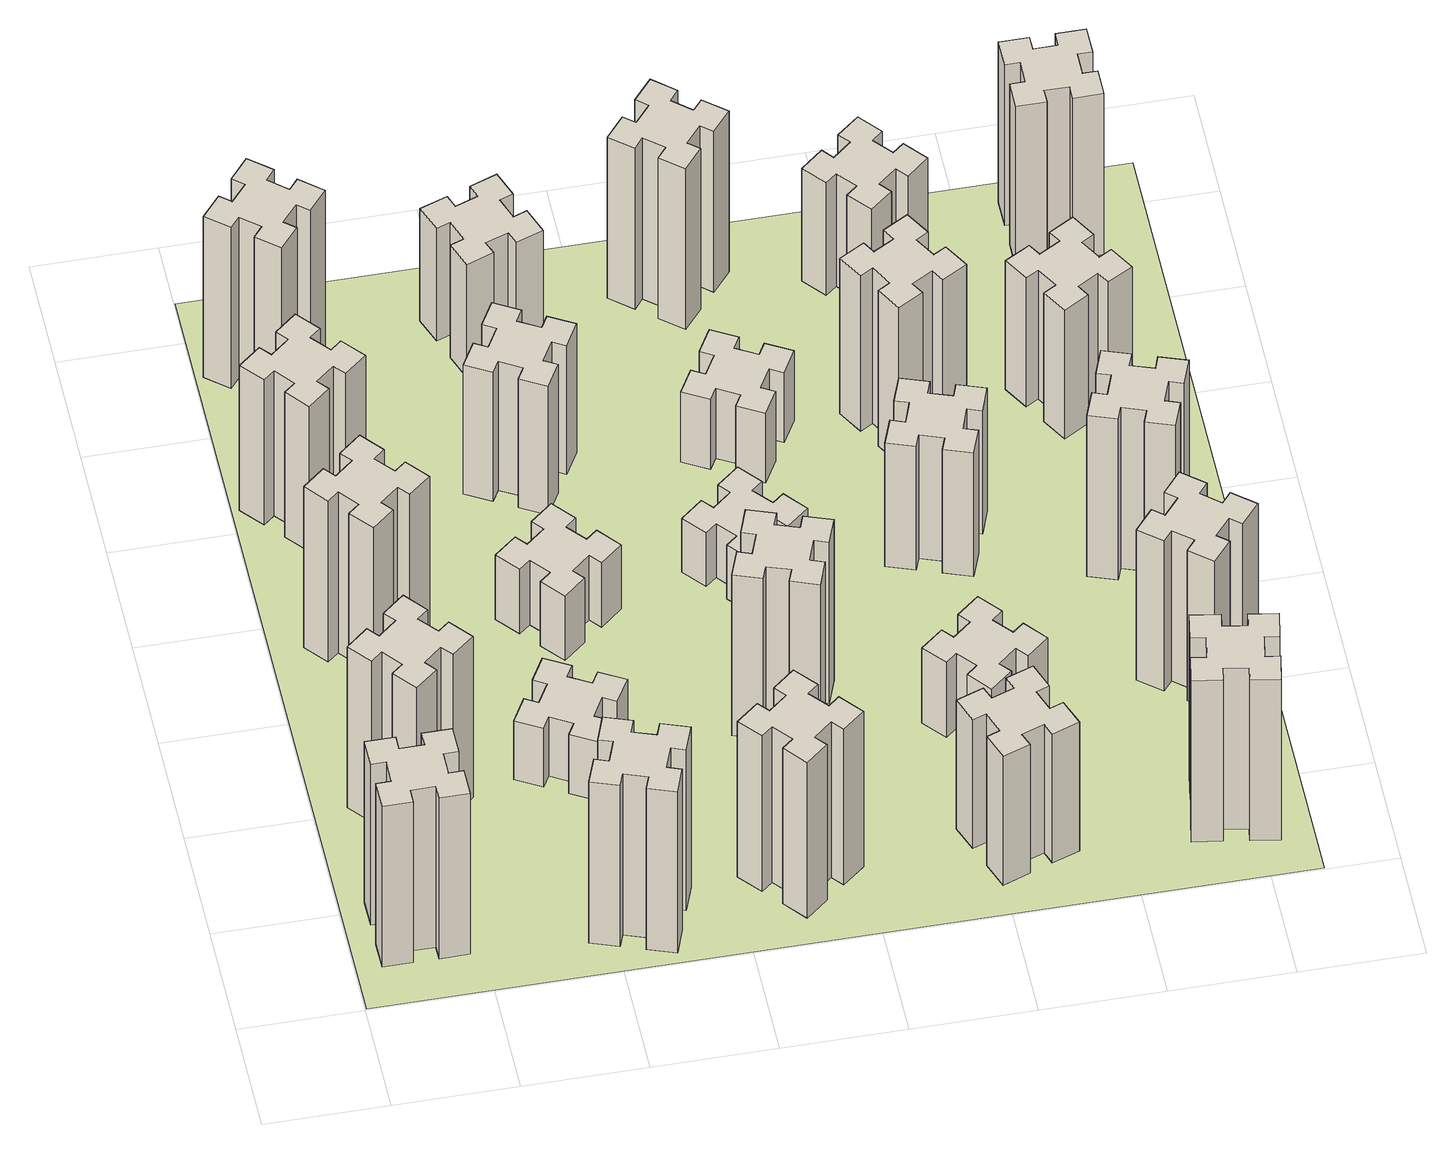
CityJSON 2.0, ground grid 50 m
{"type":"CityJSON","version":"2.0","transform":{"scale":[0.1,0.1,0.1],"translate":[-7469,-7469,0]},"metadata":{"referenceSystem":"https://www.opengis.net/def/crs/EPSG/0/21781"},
"CityObjects":{
"building1":{"type":"Building","attributes":{"class":"1000","function":"1000","usage":"1000","yearOfConstruction":2016,"roofType":"1000","measuredHeight":90,"storeysAboveGround":30,"storeysBelowGround":0},"geometry":[{"type":"Solid","lod":"1","boundaries":[[[[0,1,2,3,4,5,6,7,8,9,10,11,12,13,14,15,16,17,18,19]],[[17,16,20,21]],[[16,15,22,20]],[[15,14,23,22]],[[14,13,24,23]],[[13,12,25,24]],[[12,11,26,25]],[[11,10,27,26]],[[10,9,28,27]],[[9,8,29,28]],[[8,7,30,29]],[[7,6,31,30]],[[6,5,32,31]],[[5,4,33,32]],[[4,3,34,33]],[[3,2,35,34]],[[2,1,36,35]],[[1,0,37,36]],[[0,19,38,37]],[[19,18,39,38]],[[18,17,21,39]],[[24,25,26,27,28,29,30,31,32,33,34,35,36,37,38,39,21,20,22,23]]]]}]},
"building2":{"type":"Building","attributes":{"class":"1000","function":"1000","usage":"1000","yearOfConstruction":2016,"roofType":"1000","measuredHeight":90,"storeysAboveGround":30,"storeysBelowGround":0},"geometry":[{"type":"Solid","lod":"1","boundaries":[[[[40,41,42,43,44,45,46,47,48,49,50,51,52,53,54,55,56,57,58,59]],[[57,56,60,61]],[[56,55,62,60]],[[55,54,63,62]],[[54,53,64,63]],[[53,52,65,64]],[[52,51,66,65]],[[51,50,67,66]],[[50,49,68,67]],[[49,48,69,68]],[[48,47,70,69]],[[47,46,71,70]],[[46,45,72,71]],[[45,44,73,72]],[[44,43,74,73]],[[43,42,75,74]],[[42,41,76,75]],[[41,40,77,76]],[[40,59,78,77]],[[59,58,79,78]],[[58,57,61,79]],[[64,65,66,67,68,69,70,71,72,73,74,75,76,77,78,79,61,60,62,63]]]]}]},
"building3":{"type":"Building","attributes":{"class":"1000","function":"1000","usage":"1000","yearOfConstruction":2016,"roofType":"1000","measuredHeight":90,"storeysAboveGround":30,"storeysBelowGround":0},"geometry":[{"type":"Solid","lod":"1","boundaries":[[[[80,81,82,83,84,85,86,87,88,89,90,91,92,93,94,95,96,97,98,99]],[[97,96,100,101]],[[96,95,102,100]],[[95,94,103,102]],[[94,93,104,103]],[[93,92,105,104]],[[92,91,106,105]],[[91,90,107,106]],[[90,89,108,107]],[[89,88,109,108]],[[88,87,110,109]],[[87,86,111,110]],[[86,85,112,111]],[[85,84,113,112]],[[84,83,114,113]],[[83,82,115,114]],[[82,81,116,115]],[[81,80,117,116]],[[80,99,118,117]],[[99,98,119,118]],[[98,97,101,119]],[[104,105,106,107,108,109,110,111,112,113,114,115,116,117,118,119,101,100,102,103]]]]}]},
"building4":{"type":"Building","attributes":{"class":"1000","function":"1000","usage":"1000","yearOfConstruction":2016,"roofType":"1000","measuredHeight":81,"storeysAboveGround":30,"storeysBelowGround":0},"geometry":[{"type":"Solid","lod":"1","boundaries":[[[[120,121,122,123,124,125,126,127,128,129,130,131,132,133,134,135,136,137,138,139]],[[137,136,140,141]],[[136,135,142,140]],[[135,134,143,142]],[[134,133,144,143]],[[133,132,145,144]],[[132,131,146,145]],[[131,130,147,146]],[[130,129,148,147]],[[129,128,149,148]],[[128,127,150,149]],[[127,126,151,150]],[[126,125,152,151]],[[125,124,153,152]],[[124,123,154,153]],[[123,122,155,154]],[[122,121,156,155]],[[121,120,157,156]],[[120,139,158,157]],[[139,138,159,158]],[[138,137,141,159]],[[144,145,146,147,148,149,150,151,152,153,154,155,156,157,158,159,141,140,142,143]]]]}]},
"building5":{"type":"Building","attributes":{"class":"1000","function":"1000","usage":"1000","yearOfConstruction":2016,"roofType":"1000","measuredHeight":90,"storeysAboveGround":30,"storeysBelowGround":0},"geometry":[{"type":"Solid","lod":"1","boundaries":[[[[160,161,162,163,164,165,166,167,168,169,170,171,172,173,174,175,176,177,178,179]],[[177,176,180,181]],[[176,175,182,180]],[[175,174,183,182]],[[174,173,184,183]],[[173,172,185,184]],[[172,171,186,185]],[[171,170,187,186]],[[170,169,188,187]],[[169,168,189,188]],[[168,167,190,189]],[[167,166,191,190]],[[166,165,192,191]],[[165,164,193,192]],[[164,163,194,193]],[[163,162,195,194]],[[162,161,196,195]],[[161,160,197,196]],[[160,179,198,197]],[[179,178,199,198]],[[178,177,181,199]],[[184,185,186,187,188,189,190,191,192,193,194,195,196,197,198,199,181,180,182,183]]]]}]},
"building6":{"type":"Building","attributes":{"class":"1000","function":"1000","usage":"1000","yearOfConstruction":2016,"roofType":"1000","measuredHeight":90,"storeysAboveGround":30,"storeysBelowGround":0},"geometry":[{"type":"Solid","lod":"1","boundaries":[[[[200,201,202,203,204,205,206,207,208,209,210,211,212,213,214,215,216,217,218,219]],[[217,216,220,221]],[[216,215,222,220]],[[215,214,223,222]],[[214,213,224,223]],[[213,212,225,224]],[[212,211,226,225]],[[211,210,227,226]],[[210,209,228,227]],[[209,208,229,228]],[[208,207,230,229]],[[207,206,231,230]],[[206,205,232,231]],[[205,204,233,232]],[[204,203,234,233]],[[203,202,235,234]],[[202,201,236,235]],[[201,200,237,236]],[[200,219,238,237]],[[219,218,239,238]],[[218,217,221,239]],[[224,225,226,227,228,229,230,231,232,233,234,235,236,237,238,239,221,220,222,223]]]]}]},
"building7":{"type":"Building","attributes":{"class":"1000","function":"1000","usage":"1000","yearOfConstruction":2016,"roofType":"1000","measuredHeight":33,"storeysAboveGround":30,"storeysBelowGround":0},"geometry":[{"type":"Solid","lod":"1","boundaries":[[[[240,241,242,243,244,245,246,247,248,249,250,251,252,253,254,255,256,257,258,259]],[[257,256,260,261]],[[256,255,262,260]],[[255,254,263,262]],[[254,253,264,263]],[[253,252,265,264]],[[252,251,266,265]],[[251,250,267,266]],[[250,249,268,267]],[[249,248,269,268]],[[248,247,270,269]],[[247,246,271,270]],[[246,245,272,271]],[[245,244,273,272]],[[244,243,274,273]],[[243,242,275,274]],[[242,241,276,275]],[[241,240,277,276]],[[240,259,278,277]],[[259,258,279,278]],[[258,257,261,279]],[[264,265,266,267,268,269,270,271,272,273,274,275,276,277,278,279,261,260,262,263]]]]}]},
"building8":{"type":"Building","attributes":{"class":"1000","function":"1000","usage":"1000","yearOfConstruction":2016,"roofType":"1000","measuredHeight":36,"storeysAboveGround":30,"storeysBelowGround":0},"geometry":[{"type":"Solid","lod":"1","boundaries":[[[[280,281,282,283,284,285,286,287,288,289,290,291,292,293,294,295,296,297,298,299]],[[297,296,300,301]],[[296,295,302,300]],[[295,294,303,302]],[[294,293,304,303]],[[293,292,305,304]],[[292,291,306,305]],[[291,290,307,306]],[[290,289,308,307]],[[289,288,309,308]],[[288,287,310,309]],[[287,286,311,310]],[[286,285,312,311]],[[285,284,313,312]],[[284,283,314,313]],[[283,282,315,314]],[[282,281,316,315]],[[281,280,317,316]],[[280,299,318,317]],[[299,298,319,318]],[[298,297,301,319]],[[304,305,306,307,308,309,310,311,312,313,314,315,316,317,318,319,301,300,302,303]]]]}]},
"building9":{"type":"Building","attributes":{"class":"1000","function":"1000","usage":"1000","yearOfConstruction":2016,"roofType":"1000","measuredHeight":87,"storeysAboveGround":30,"storeysBelowGround":0},"geometry":[{"type":"Solid","lod":"1","boundaries":[[[[320,321,322,323,324,325,326,327,328,329,330,331,332,333,334,335,336,337,338,339]],[[337,336,340,341]],[[336,335,342,340]],[[335,334,343,342]],[[334,333,344,343]],[[333,332,345,344]],[[332,331,346,345]],[[331,330,347,346]],[[330,329,348,347]],[[329,328,349,348]],[[328,327,350,349]],[[327,326,351,350]],[[326,325,352,351]],[[325,324,353,352]],[[324,323,354,353]],[[323,322,355,354]],[[322,321,356,355]],[[321,320,357,356]],[[320,339,358,357]],[[339,338,359,358]],[[338,337,341,359]],[[344,345,346,347,348,349,350,351,352,353,354,355,356,357,358,359,341,340,342,343]]]]}]},
"building10":{"type":"Building","attributes":{"class":"1000","function":"1000","usage":"1000","yearOfConstruction":2016,"roofType":"1000","measuredHeight":72,"storeysAboveGround":30,"storeysBelowGround":0},"geometry":[{"type":"Solid","lod":"1","boundaries":[[[[360,361,362,363,364,365,366,367,368,369,370,371,372,373,374,375,376,377,378,379]],[[377,376,380,381]],[[376,375,382,380]],[[375,374,383,382]],[[374,373,384,383]],[[373,372,385,384]],[[372,371,386,385]],[[371,370,387,386]],[[370,369,388,387]],[[369,368,389,388]],[[368,367,390,389]],[[367,366,391,390]],[[366,365,392,391]],[[365,364,393,392]],[[364,363,394,393]],[[363,362,395,394]],[[362,361,396,395]],[[361,360,397,396]],[[360,379,398,397]],[[379,378,399,398]],[[378,377,381,399]],[[384,385,386,387,388,389,390,391,392,393,394,395,396,397,398,399,381,380,382,383]]]]}]},
"building11":{"type":"Building","attributes":{"class":"1000","function":"1000","usage":"1000","yearOfConstruction":2016,"roofType":"1000","measuredHeight":63,"storeysAboveGround":30,"storeysBelowGround":0},"geometry":[{"type":"Solid","lod":"1","boundaries":[[[[400,401,402,403,404,405,406,407,408,409,410,411,412,413,414,415,416,417,418,419]],[[417,416,420,421]],[[416,415,422,420]],[[415,414,423,422]],[[414,413,424,423]],[[413,412,425,424]],[[412,411,426,425]],[[411,410,427,426]],[[410,409,428,427]],[[409,408,429,428]],[[408,407,430,429]],[[407,406,431,430]],[[406,405,432,431]],[[405,404,433,432]],[[404,403,434,433]],[[403,402,435,434]],[[402,401,436,435]],[[401,400,437,436]],[[400,419,438,437]],[[419,418,439,438]],[[418,417,421,439]],[[424,425,426,427,428,429,430,431,432,433,434,435,436,437,438,439,421,420,422,423]]]]}]},
"building12":{"type":"Building","attributes":{"class":"1000","function":"1000","usage":"1000","yearOfConstruction":2016,"roofType":"1000","measuredHeight":90,"storeysAboveGround":30,"storeysBelowGround":0},"geometry":[{"type":"Solid","lod":"1","boundaries":[[[[440,441,442,443,444,445,446,447,448,449,450,451,452,453,454,455,456,457,458,459]],[[457,456,460,461]],[[456,455,462,460]],[[455,454,463,462]],[[454,453,464,463]],[[453,452,465,464]],[[452,451,466,465]],[[451,450,467,466]],[[450,449,468,467]],[[449,448,469,468]],[[448,447,470,469]],[[447,446,471,470]],[[446,445,472,471]],[[445,444,473,472]],[[444,443,474,473]],[[443,442,475,474]],[[442,441,476,475]],[[441,440,477,476]],[[440,459,478,477]],[[459,458,479,478]],[[458,457,461,479]],[[464,465,466,467,468,469,470,471,472,473,474,475,476,477,478,479,461,460,462,463]]]]}]},
"building13":{"type":"Building","attributes":{"class":"1000","function":"1000","usage":"1000","yearOfConstruction":2016,"roofType":"1000","measuredHeight":30,"storeysAboveGround":30,"storeysBelowGround":0},"geometry":[{"type":"Solid","lod":"1","boundaries":[[[[480,481,482,483,484,485,486,487,488,489,490,491,492,493,494,495,496,497,498,499]],[[497,496,500,501]],[[496,495,502,500]],[[495,494,503,502]],[[494,493,504,503]],[[493,492,505,504]],[[492,491,506,505]],[[491,490,507,506]],[[490,489,508,507]],[[489,488,509,508]],[[488,487,510,509]],[[487,486,511,510]],[[486,485,512,511]],[[485,484,513,512]],[[484,483,514,513]],[[483,482,515,514]],[[482,481,516,515]],[[481,480,517,516]],[[480,499,518,517]],[[499,498,519,518]],[[498,497,501,519]],[[504,505,506,507,508,509,510,511,512,513,514,515,516,517,518,519,501,500,502,503]]]]}]},
"building14":{"type":"Building","attributes":{"class":"1000","function":"1000","usage":"1000","yearOfConstruction":2016,"roofType":"1000","measuredHeight":72,"storeysAboveGround":30,"storeysBelowGround":0},"geometry":[{"type":"Solid","lod":"1","boundaries":[[[[520,521,522,523,524,525,526,527,528,529,530,531,532,533,534,535,536,537,538,539]],[[537,536,540,541]],[[536,535,542,540]],[[535,534,543,542]],[[534,533,544,543]],[[533,532,545,544]],[[532,531,546,545]],[[531,530,547,546]],[[530,529,548,547]],[[529,528,549,548]],[[528,527,550,549]],[[527,526,551,550]],[[526,525,552,551]],[[525,524,553,552]],[[524,523,554,553]],[[523,522,555,554]],[[522,521,556,555]],[[521,520,557,556]],[[520,539,558,557]],[[539,538,559,558]],[[538,537,541,559]],[[544,545,546,547,548,549,550,551,552,553,554,555,556,557,558,559,541,540,542,543]]]]}]},
"building15":{"type":"Building","attributes":{"class":"1000","function":"1000","usage":"1000","yearOfConstruction":2016,"roofType":"1000","measuredHeight":39,"storeysAboveGround":30,"storeysBelowGround":0},"geometry":[{"type":"Solid","lod":"1","boundaries":[[[[560,561,562,563,564,565,566,567,568,569,570,571,572,573,574,575,576,577,578,579]],[[577,576,580,581]],[[576,575,582,580]],[[575,574,583,582]],[[574,573,584,583]],[[573,572,585,584]],[[572,571,586,585]],[[571,570,587,586]],[[570,569,588,587]],[[569,568,589,588]],[[568,567,590,589]],[[567,566,591,590]],[[566,565,592,591]],[[565,564,593,592]],[[564,563,594,593]],[[563,562,595,594]],[[562,561,596,595]],[[561,560,597,596]],[[560,579,598,597]],[[579,578,599,598]],[[578,577,581,599]],[[584,585,586,587,588,589,590,591,592,593,594,595,596,597,598,599,581,580,582,583]]]]}]},
"building16":{"type":"Building","attributes":{"class":"1000","function":"1000","usage":"1000","yearOfConstruction":2016,"roofType":"1000","measuredHeight":90,"storeysAboveGround":30,"storeysBelowGround":0},"geometry":[{"type":"Solid","lod":"1","boundaries":[[[[600,601,602,603,604,605,606,607,608,609,610,611,612,613,614,615,616,617,618,619]],[[617,616,620,621]],[[616,615,622,620]],[[615,614,623,622]],[[614,613,624,623]],[[613,612,625,624]],[[612,611,626,625]],[[611,610,627,626]],[[610,609,628,627]],[[609,608,629,628]],[[608,607,630,629]],[[607,606,631,630]],[[606,605,632,631]],[[605,604,633,632]],[[604,603,634,633]],[[603,602,635,634]],[[602,601,636,635]],[[601,600,637,636]],[[600,619,638,637]],[[619,618,639,638]],[[618,617,621,639]],[[624,625,626,627,628,629,630,631,632,633,634,635,636,637,638,639,621,620,622,623]]]]}]},
"building17":{"type":"Building","attributes":{"class":"1000","function":"1000","usage":"1000","yearOfConstruction":2016,"roofType":"1000","measuredHeight":42,"storeysAboveGround":30,"storeysBelowGround":0},"geometry":[{"type":"Solid","lod":"1","boundaries":[[[[640,641,642,643,644,645,646,647,648,649,650,651,652,653,654,655,656,657,658,659]],[[657,656,660,661]],[[656,655,662,660]],[[655,654,663,662]],[[654,653,664,663]],[[653,652,665,664]],[[652,651,666,665]],[[651,650,667,666]],[[650,649,668,667]],[[649,648,669,668]],[[648,647,670,669]],[[647,646,671,670]],[[646,645,672,671]],[[645,644,673,672]],[[644,643,674,673]],[[643,642,675,674]],[[642,641,676,675]],[[641,640,677,676]],[[640,659,678,677]],[[659,658,679,678]],[[658,657,661,679]],[[664,665,666,667,668,669,670,671,672,673,674,675,676,677,678,679,661,660,662,663]]]]}]},
"building18":{"type":"Building","attributes":{"class":"1000","function":"1000","usage":"1000","yearOfConstruction":2016,"roofType":"1000","measuredHeight":69,"storeysAboveGround":30,"storeysBelowGround":0},"geometry":[{"type":"Solid","lod":"1","boundaries":[[[[680,681,682,683,684,685,686,687,688,689,690,691,692,693,694,695,696,697,698,699]],[[697,696,700,701]],[[696,695,702,700]],[[695,694,703,702]],[[694,693,704,703]],[[693,692,705,704]],[[692,691,706,705]],[[691,690,707,706]],[[690,689,708,707]],[[689,688,709,708]],[[688,687,710,709]],[[687,686,711,710]],[[686,685,712,711]],[[685,684,713,712]],[[684,683,714,713]],[[683,682,715,714]],[[682,681,716,715]],[[681,680,717,716]],[[680,699,718,717]],[[699,698,719,718]],[[698,697,701,719]],[[704,705,706,707,708,709,710,711,712,713,714,715,716,717,718,719,701,700,702,703]]]]}]},
"building19":{"type":"Building","attributes":{"class":"1000","function":"1000","usage":"1000","yearOfConstruction":2016,"roofType":"1000","measuredHeight":87,"storeysAboveGround":30,"storeysBelowGround":0},"geometry":[{"type":"Solid","lod":"1","boundaries":[[[[720,721,722,723,724,725,726,727,728,729,730,731,732,733,734,735,736,737,738,739]],[[737,736,740,741]],[[736,735,742,740]],[[735,734,743,742]],[[734,733,744,743]],[[733,732,745,744]],[[732,731,746,745]],[[731,730,747,746]],[[730,729,748,747]],[[729,728,749,748]],[[728,727,750,749]],[[727,726,751,750]],[[726,725,752,751]],[[725,724,753,752]],[[724,723,754,753]],[[723,722,755,754]],[[722,721,756,755]],[[721,720,757,756]],[[720,739,758,757]],[[739,738,759,758]],[[738,737,741,759]],[[744,745,746,747,748,749,750,751,752,753,754,755,756,757,758,759,741,740,742,743]]]]}]},
"building20":{"type":"Building","attributes":{"class":"1000","function":"1000","usage":"1000","yearOfConstruction":2016,"roofType":"1000","measuredHeight":90,"storeysAboveGround":30,"storeysBelowGround":0},"geometry":[{"type":"Solid","lod":"1","boundaries":[[[[760,761,762,763,764,765,766,767,768,769,770,771,772,773,774,775,776,777,778,779]],[[777,776,780,781]],[[776,775,782,780]],[[775,774,783,782]],[[774,773,784,783]],[[773,772,785,784]],[[772,771,786,785]],[[771,770,787,786]],[[770,769,788,787]],[[769,768,789,788]],[[768,767,790,789]],[[767,766,791,790]],[[766,765,792,791]],[[765,764,793,792]],[[764,763,794,793]],[[763,762,795,794]],[[762,761,796,795]],[[761,760,797,796]],[[760,779,798,797]],[[779,778,799,798]],[[778,777,781,799]],[[784,785,786,787,788,789,790,791,792,793,794,795,796,797,798,799,781,780,782,783]]]]}]},
"building21":{"type":"Building","attributes":{"class":"1000","function":"1000","usage":"1000","yearOfConstruction":2016,"roofType":"1000","measuredHeight":63,"storeysAboveGround":30,"storeysBelowGround":0},"geometry":[{"type":"Solid","lod":"1","boundaries":[[[[800,801,802,803,804,805,806,807,808,809,810,811,812,813,814,815,816,817,818,819]],[[817,816,820,821]],[[816,815,822,820]],[[815,814,823,822]],[[814,813,824,823]],[[813,812,825,824]],[[812,811,826,825]],[[811,810,827,826]],[[810,809,828,827]],[[809,808,829,828]],[[808,807,830,829]],[[807,806,831,830]],[[806,805,832,831]],[[805,804,833,832]],[[804,803,834,833]],[[803,802,835,834]],[[802,801,836,835]],[[801,800,837,836]],[[800,819,838,837]],[[819,818,839,838]],[[818,817,821,839]],[[824,825,826,827,828,829,830,831,832,833,834,835,836,837,838,839,821,820,822,823]]]]}]},
"building22":{"type":"Building","attributes":{"class":"1000","function":"1000","usage":"1000","yearOfConstruction":2016,"roofType":"1000","measuredHeight":84,"storeysAboveGround":30,"storeysBelowGround":0},"geometry":[{"type":"Solid","lod":"1","boundaries":[[[[840,841,842,843,844,845,846,847,848,849,850,851,852,853,854,855,856,857,858,859]],[[857,856,860,861]],[[856,855,862,860]],[[855,854,863,862]],[[854,853,864,863]],[[853,852,865,864]],[[852,851,866,865]],[[851,850,867,866]],[[850,849,868,867]],[[849,848,869,868]],[[848,847,870,869]],[[847,846,871,870]],[[846,845,872,871]],[[845,844,873,872]],[[844,843,874,873]],[[843,842,875,874]],[[842,841,876,875]],[[841,840,877,876]],[[840,859,878,877]],[[859,858,879,878]],[[858,857,861,879]],[[864,865,866,867,868,869,870,871,872,873,874,875,876,877,878,879,861,860,862,863]]]]}]},
"building23":{"type":"Building","attributes":{"class":"1000","function":"1000","usage":"1000","yearOfConstruction":2016,"roofType":"1000","measuredHeight":90,"storeysAboveGround":30,"storeysBelowGround":0},"geometry":[{"type":"Solid","lod":"1","boundaries":[[[[880,881,882,883,884,885,886,887,888,889,890,891,892,893,894,895,896,897,898,899]],[[897,896,900,901]],[[896,895,902,900]],[[895,894,903,902]],[[894,893,904,903]],[[893,892,905,904]],[[892,891,906,905]],[[891,890,907,906]],[[890,889,908,907]],[[889,888,909,908]],[[888,887,910,909]],[[887,886,911,910]],[[886,885,912,911]],[[885,884,913,912]],[[884,883,914,913]],[[883,882,915,914]],[[882,881,916,915]],[[881,880,917,916]],[[880,899,918,917]],[[899,898,919,918]],[[898,897,901,919]],[[904,905,906,907,908,909,910,911,912,913,914,915,916,917,918,919,901,900,902,903]]]]}]},
"building24":{"type":"Building","attributes":{"class":"1000","function":"1000","usage":"1000","yearOfConstruction":2016,"roofType":"1000","measuredHeight":72,"storeysAboveGround":30,"storeysBelowGround":0},"geometry":[{"type":"Solid","lod":"1","boundaries":[[[[920,921,922,923,924,925,926,927,928,929,930,931,932,933,934,935,936,937,938,939]],[[937,936,940,941]],[[936,935,942,940]],[[935,934,943,942]],[[934,933,944,943]],[[933,932,945,944]],[[932,931,946,945]],[[931,930,947,946]],[[930,929,948,947]],[[929,928,949,948]],[[928,927,950,949]],[[927,926,951,950]],[[926,925,952,951]],[[925,924,953,952]],[[924,923,954,953]],[[923,922,955,954]],[[922,921,956,955]],[[921,920,957,956]],[[920,939,958,957]],[[939,938,959,958]],[[938,937,941,959]],[[944,945,946,947,948,949,950,951,952,953,954,955,956,957,958,959,941,940,942,943]]]]}]},
"building25":{"type":"Building","attributes":{"class":"1000","function":"1000","usage":"1000","yearOfConstruction":2016,"roofType":"1000","measuredHeight":90,"storeysAboveGround":30,"storeysBelowGround":0},"geometry":[{"type":"Solid","lod":"1","boundaries":[[[[960,961,962,963,964,965,966,967,968,969,970,971,972,973,974,975,976,977,978,979]],[[977,976,980,981]],[[976,975,982,980]],[[975,974,983,982]],[[974,973,984,983]],[[973,972,985,984]],[[972,971,986,985]],[[971,970,987,986]],[[970,969,988,987]],[[969,968,989,988]],[[968,967,990,989]],[[967,966,991,990]],[[966,965,992,991]],[[965,964,993,992]],[[964,963,994,993]],[[963,962,995,994]],[[962,961,996,995]],[[961,960,997,996]],[[960,979,998,997]],[[979,978,999,998]],[[978,977,981,999]],[[984,985,986,987,988,989,990,991,992,993,994,995,996,997,998,999,981,980,982,983]]]]}]},
"landuse1":{"type":"LandUse","attributes":{"name":"plot1","function":"1010"},"geometry":[{"type":"MultiSurface","lod":"1","boundaries":[[[1000,1001,1002,1003]]]}]}
},
"vertices":[
[165,425,0],[165,325,0],[105,325,0],[105,205,0],[225,205,0],[225,265,0],[325,265,0],[325,205,0],[445,205,0],[445,325,0],[385,325,0],[385,425,0],[445,425,0],[445,545,0],[325,545,0],[325,485,0],[225,485,0],[225,545,0],[105,545,0],[105,425,0],[225,485,900],[225,545,900],[325,485,900],[325,545,900],[445,545,900],[445,425,900],[385,425,900],[385,325,900],[445,325,900],[445,205,900],[325,205,900],[325,265,900],[225,265,900],[225,205,900],[105,205,900],[105,325,900],[165,325,900],[165,425,900],[105,425,900],[105,545,900],
[492,1048,0],[427,1124,0],[473,1163,0],[396,1255,0],[304,1178,0],[343,1132,0],[266,1067,0],[228,1113,0],[136,1036,0],[213,944,0],[259,983,0],[323,906,0],[277,868,0],[354,776,0],[446,853,0],[408,899,0],[484,963,0],[523,917,0],[615,994,0],[538,1086,0],[484,963,900],[523,917,900],[408,899,900],[446,853,900],[354,776,900],[277,868,900],[323,906,900],[259,983,900],[213,944,900],[136,1036,900],[228,1113,900],[266,1067,900],[343,1132,900],[304,1178,900],[396,1255,900],[473,1163,900],[427,1124,900],[492,1048,900],[538,1086,900],[615,994,900],
[492,1888,0],[427,1964,0],[473,2003,0],[396,2095,0],[304,2018,0],[343,1972,0],[266,1907,0],[228,1953,0],[136,1876,0],[213,1784,0],[259,1823,0],[323,1746,0],[277,1708,0],[354,1616,0],[446,1693,0],[408,1739,0],[484,1803,0],[523,1757,0],[615,1834,0],[538,1926,0],[484,1803,900],[523,1757,900],[408,1739,900],[446,1693,900],[354,1616,900],[277,1708,900],[323,1746,900],[259,1823,900],[213,1784,900],[136,1876,900],[228,1953,900],[266,1907,900],[343,1972,900],[304,2018,900],[396,2095,900],[473,2003,900],[427,1964,900],[492,1888,900],[538,1926,900],[615,1834,900],
[243,2712,0],[166,2647,0],[128,2693,0],[36,2616,0],[113,2524,0],[159,2563,0],[223,2486,0],[177,2448,0],[254,2356,0],[346,2433,0],[308,2479,0],[384,2543,0],[423,2497,0],[515,2574,0],[438,2666,0],[392,2628,0],[327,2704,0],[373,2743,0],[296,2835,0],[204,2758,0],[327,2704,810],[373,2743,810],[392,2628,810],[438,2666,810],[515,2574,810],[423,2497,810],[384,2543,810],[308,2479,810],[346,2433,810],[254,2356,810],[177,2448,810],[223,2486,810],[159,2563,810],[113,2524,810],[36,2616,810],[128,2693,810],[166,2647,810],[243,2712,810],[204,2758,810],[296,2835,810],
[1029,360,0],[995,266,0],[939,287,0],[897,174,0],[1010,133,0],[1031,189,0],[1125,155,0],[1104,99,0],[1217,57,0],[1258,170,0],[1202,191,0],[1236,285,0],[1292,264,0],[1333,377,0],[1220,418,0],[1200,362,0],[1106,396,0],[1127,452,0],[1014,493,0],[973,380,0],[1106,396,900],[1127,452,900],[1200,362,900],[1220,418,900],[1333,377,900],[1292,264,900],[1236,285,900],[1202,191,900],[1258,170,900],[1217,57,900],[1104,99,900],[1125,155,900],[1031,189,900],[1010,133,900],[897,174,900],[939,287,900],[995,266,900],[1029,360,900],[973,380,900],[1014,493,900],
[384,3387,0],[308,3452,0],[346,3498,0],[254,3575,0],[177,3483,0],[223,3444,0],[159,3368,0],[113,3406,0],[36,3314,0],[128,3237,0],[166,3283,0],[243,3219,0],[204,3173,0],[296,3096,0],[373,3188,0],[327,3226,0],[392,3303,0],[438,3264,0],[515,3356,0],[423,3433,0],[392,3303,900],[438,3264,900],[327,3226,900],[373,3188,900],[296,3096,900],[204,3173,900],[243,3219,900],[166,3283,900],[128,3237,900],[36,3314,900],[113,3406,900],[159,3368,900],[223,3444,900],[177,3483,900],[254,3575,900],[346,3498,900],[308,3452,900],[384,3387,900],[423,3433,900],[515,3356,900],
[1086,1017,0],[1136,1104,0],[1188,1074,0],[1248,1178,0],[1144,1238,0],[1114,1186,0],[1027,1236,0],[1057,1288,0],[953,1348,0],[893,1244,0],[945,1214,0],[895,1127,0],[843,1157,0],[783,1053,0],[887,993,0],[917,1045,0],[1004,995,0],[974,943,0],[1078,883,0],[1138,987,0],[1004,995,330],[974,943,330],[917,1045,330],[887,993,330],[783,1053,330],[843,1157,330],[895,1127,330],[945,1214,330],[893,1244,330],[953,1348,330],[1057,1288,330],[1027,1236,330],[1114,1186,330],[1144,1238,330],[1248,1178,330],[1188,1074,330],[1136,1104,330],[1086,1017,330],[1138,987,330],[1078,883,330],
[1083,1972,0],[1006,1907,0],[968,1953,0],[876,1876,0],[953,1784,0],[999,1823,0],[1063,1746,0],[1017,1708,0],[1094,1616,0],[1186,1693,0],[1148,1739,0],[1224,1803,0],[1263,1757,0],[1355,1834,0],[1278,1926,0],[1232,1888,0],[1167,1964,0],[1213,2003,0],[1136,2095,0],[1044,2018,0],[1167,1964,360],[1213,2003,360],[1232,1888,360],[1278,1926,360],[1355,1834,360],[1263,1757,360],[1224,1803,360],[1148,1739,360],[1186,1693,360],[1094,1616,360],[1017,1708,360],[1063,1746,360],[999,1823,360],[953,1784,360],[876,1876,360],[968,1953,360],[1006,1907,360],[1083,1972,360],[1044,2018,360],[1136,2095,360],
[1639,343,0],[1703,266,0],[1657,228,0],[1734,136,0],[1826,213,0],[1788,259,0],[1864,323,0],[1903,277,0],[1995,354,0],[1918,446,0],[1872,408,0],[1807,484,0],[1853,523,0],[1776,615,0],[1684,538,0],[1723,492,0],[1646,427,0],[1608,473,0],[1516,396,0],[1593,304,0],[1646,427,870],[1608,473,870],[1723,492,870],[1684,538,870],[1776,615,870],[1853,523,870],[1807,484,870],[1872,408,870],[1918,446,870],[1995,354,870],[1903,277,870],[1864,323,870],[1788,259,870],[1826,213,870],[1734,136,870],[1657,228,870],[1703,266,870],[1639,343,870],[1593,304,870],[1516,396,870],
[1214,2666,0],[1127,2716,0],[1157,2768,0],[1053,2828,0],[993,2724,0],[1045,2694,0],[995,2607,0],[943,2637,0],[883,2533,0],[987,2473,0],[1017,2525,0],[1104,2475,0],[1074,2423,0],[1178,2363,0],[1238,2467,0],[1186,2497,0],[1236,2584,0],[1288,2554,0],[1348,2658,0],[1244,2718,0],[1236,2584,720],[1288,2554,720],[1186,2497,720],[1238,2467,720],[1178,2363,720],[1074,2423,720],[1104,2475,720],[1017,2525,720],[987,2473,720],[883,2533,720],[943,2637,720],[995,2607,720],[1045,2694,720],[993,2724,720],[1053,2828,720],[1157,2768,720],[1127,2716,720],[1214,2666,720],[1244,2718,720],[1348,2658,720],
[1125,3456,0],[1031,3422,0],[1010,3478,0],[897,3437,0],[939,3324,0],[995,3345,0],[1029,3251,0],[973,3230,0],[1014,3117,0],[1127,3159,0],[1106,3215,0],[1200,3249,0],[1220,3193,0],[1333,3234,0],[1292,3347,0],[1236,3326,0],[1202,3420,0],[1258,3440,0],[1217,3553,0],[1104,3512,0],[1202,3420,630],[1258,3440,630],[1236,3326,630],[1292,3347,630],[1333,3234,630],[1220,3193,630],[1200,3249,630],[1106,3215,630],[1127,3159,630],[1014,3117,630],[973,3230,630],[1029,3251,630],[995,3345,630],[939,3324,630],[897,3437,630],[1010,3478,630],[1031,3422,630],[1125,3456,630],[1104,3512,630],[1217,3553,630],
[1769,1300,0],[1735,1206,0],[1679,1227,0],[1637,1114,0],[1750,1073,0],[1771,1129,0],[1865,1095,0],[1844,1039,0],[1957,997,0],[1998,1110,0],[1942,1131,0],[1976,1225,0],[2032,1204,0],[2073,1317,0],[1960,1358,0],[1940,1302,0],[1846,1336,0],[1867,1392,0],[1754,1433,0],[1713,1320,0],[1846,1336,900],[1867,1392,900],[1940,1302,900],[1960,1358,900],[2073,1317,900],[2032,1204,900],[1976,1225,900],[1942,1131,900],[1998,1110,900],[1957,997,900],[1844,1039,900],[1865,1095,900],[1771,1129,900],[1750,1073,900],[1637,1114,900],[1679,1227,900],[1735,1206,900],[1769,1300,900],[1713,1320,900],[1754,1433,900],
[1972,1988,0],[1907,2064,0],[1953,2103,0],[1876,2195,0],[1784,2118,0],[1823,2072,0],[1746,2007,0],[1708,2053,0],[1616,1976,0],[1693,1884,0],[1739,1923,0],[1803,1846,0],[1757,1808,0],[1834,1716,0],[1926,1793,0],[1888,1839,0],[1964,1903,0],[2003,1857,0],[2095,1934,0],[2018,2026,0],[1964,1903,300],[2003,1857,300],[1888,1839,300],[1926,1793,300],[1834,1716,300],[1757,1808,300],[1803,1846,300],[1739,1923,300],[1693,1884,300],[1616,1976,300],[1708,2053,300],[1746,2007,300],[1823,2072,300],[1784,2118,300],[1876,2195,300],[1953,2103,300],[1907,2064,300],[1972,1988,300],[2018,2026,300],[2095,1934,300],
[2586,255,0],[2680,289,0],[2700,233,0],[2813,274,0],[2772,387,0],[2716,366,0],[2682,460,0],[2738,480,0],[2697,593,0],[2584,552,0],[2605,496,0],[2511,462,0],[2490,518,0],[2377,477,0],[2419,364,0],[2475,385,0],[2509,291,0],[2453,270,0],[2494,157,0],[2607,199,0],[2509,291,720],[2453,270,720],[2475,385,720],[2419,364,720],[2377,477,720],[2490,518,720],[2511,462,720],[2605,496,720],[2584,552,720],[2697,593,720],[2738,480,720],[2682,460,720],[2716,366,720],[2772,387,720],[2813,274,720],[2700,233,720],[2680,289,720],[2586,255,720],[2607,199,720],[2494,157,720],
[2026,2497,0],[2076,2584,0],[2128,2554,0],[2188,2658,0],[2084,2718,0],[2054,2666,0],[1967,2716,0],[1997,2768,0],[1893,2828,0],[1833,2724,0],[1885,2694,0],[1835,2607,0],[1783,2637,0],[1723,2533,0],[1827,2473,0],[1857,2525,0],[1944,2475,0],[1914,2423,0],[2018,2363,0],[2078,2467,0],[1944,2475,390],[1914,2423,390],[1857,2525,390],[1827,2473,390],[1723,2533,390],[1783,2637,390],[1835,2607,390],[1885,2694,390],[1833,2724,390],[1893,2828,390],[1997,2768,390],[1967,2716,390],[2054,2666,390],[2084,2718,390],[2188,2658,390],[2128,2554,390],[2076,2584,390],[2026,2497,390],[2078,2467,390],[2018,2363,390],
[1746,3383,0],[1823,3319,0],[1784,3273,0],[1876,3196,0],[1953,3288,0],[1907,3326,0],[1972,3403,0],[2018,3364,0],[2095,3456,0],[2003,3533,0],[1964,3487,0],[1888,3552,0],[1926,3598,0],[1834,3675,0],[1757,3583,0],[1803,3544,0],[1739,3468,0],[1693,3506,0],[1616,3414,0],[1708,3337,0],[1739,3468,900],[1693,3506,900],[1803,3544,900],[1757,3583,900],[1834,3675,900],[1926,3598,900],[1888,3552,900],[1964,3487,900],[2003,3533,900],[2095,3456,900],[2018,3364,900],[1972,3403,900],[1907,3326,900],[1953,3288,900],[1876,3196,900],[1784,3273,900],[1823,3319,900],[1746,3383,900],[1708,3337,900],[1616,3414,900],
[2563,1132,0],[2486,1067,0],[2448,1113,0],[2356,1036,0],[2433,944,0],[2479,983,0],[2543,906,0],[2497,868,0],[2574,776,0],[2666,853,0],[2628,899,0],[2704,963,0],[2743,917,0],[2835,994,0],[2758,1086,0],[2712,1048,0],[2647,1124,0],[2693,1163,0],[2616,1255,0],[2524,1178,0],[2647,1124,420],[2693,1163,420],[2712,1048,420],[2758,1086,420],[2835,994,420],[2743,917,420],[2704,963,420],[2628,899,420],[2666,853,420],[2574,776,420],[2497,868,420],[2543,906,420],[2479,983,420],[2433,944,420],[2356,1036,420],[2448,1113,420],[2486,1067,420],[2563,1132,420],[2524,1178,420],[2616,1255,420],
[2682,1871,0],[2716,1965,0],[2772,1944,0],[2813,2057,0],[2700,2098,0],[2680,2042,0],[2586,2076,0],[2607,2132,0],[2494,2173,0],[2453,2060,0],[2509,2040,0],[2475,1946,0],[2419,1967,0],[2377,1854,0],[2490,1813,0],[2511,1869,0],[2605,1835,0],[2584,1779,0],[2697,1737,0],[2738,1850,0],[2605,1835,690],[2584,1779,690],[2511,1869,690],[2490,1813,690],[2377,1854,690],[2419,1967,690],[2475,1946,690],[2509,2040,690],[2453,2060,690],[2494,2173,690],[2607,2132,690],[2586,2076,690],[2680,2042,690],[2700,2098,690],[2813,2057,690],[2772,1944,690],[2716,1965,690],[2682,1871,690],[2738,1850,690],[2697,1737,690],
[2607,2475,0],[2694,2525,0],[2724,2473,0],[2828,2533,0],[2768,2637,0],[2716,2607,0],[2666,2694,0],[2718,2724,0],[2658,2828,0],[2554,2768,0],[2584,2716,0],[2497,2666,0],[2467,2718,0],[2363,2658,0],[2423,2554,0],[2475,2584,0],[2525,2497,0],[2473,2467,0],[2533,2363,0],[2637,2423,0],[2525,2497,870],[2473,2467,870],[2475,2584,870],[2423,2554,870],[2363,2658,870],[2467,2718,870],[2497,2666,870],[2584,2716,870],[2554,2768,870],[2658,2828,870],[2718,2724,870],[2666,2694,870],[2716,2607,870],[2768,2637,870],[2828,2533,870],[2724,2473,870],[2694,2525,870],[2607,2475,870],[2637,2423,870],[2533,2363,870],
[3504,475,0],[3405,492,0],[3416,551,0],[3297,572,0],[3277,454,0],[3336,444,0],[3318,345,0],[3259,356,0],[3238,237,0],[3357,217,0],[3367,276,0],[3465,258,0],[3455,199,0],[3573,178,0],[3594,297,0],[3535,307,0],[3552,405,0],[3611,395,0],[3632,513,0],[3514,534,0],[3552,405,900],[3611,395,900],[3535,307,900],[3594,297,900],[3573,178,900],[3455,199,900],[3465,258,900],[3367,276,900],[3357,217,900],[3238,237,900],[3259,356,900],[3318,345,900],[3336,444,900],[3277,454,900],[3297,572,900],[3416,551,900],[3405,492,900],[3504,475,900],[3514,534,900],[3632,513,900],
[2712,3368,0],[2647,3444,0],[2693,3483,0],[2616,3575,0],[2524,3498,0],[2563,3452,0],[2486,3387,0],[2448,3433,0],[2356,3356,0],[2433,3264,0],[2479,3303,0],[2543,3226,0],[2497,3188,0],[2574,3096,0],[2666,3173,0],[2628,3219,0],[2704,3283,0],[2743,3237,0],[2835,3314,0],[2758,3406,0],[2704,3283,630],[2743,3237,630],[2628,3219,630],[2666,3173,630],[2574,3096,630],[2497,3188,630],[2543,3226,630],[2479,3303,630],[2433,3264,630],[2356,3356,630],[2448,3433,630],[2486,3387,630],[2563,3452,630],[2524,3498,630],[2616,3575,630],[2693,3483,630],[2647,3444,630],[2712,3368,630],[2758,3406,630],[2835,3314,630],
[3487,1006,0],[3552,1083,0],[3598,1044,0],[3675,1136,0],[3583,1213,0],[3544,1167,0],[3468,1232,0],[3506,1278,0],[3414,1355,0],[3337,1263,0],[3383,1224,0],[3319,1148,0],[3273,1186,0],[3196,1094,0],[3288,1017,0],[3326,1063,0],[3403,999,0],[3364,953,0],[3456,876,0],[3533,968,0],[3403,999,840],[3364,953,840],[3326,1063,840],[3288,1017,840],[3196,1094,840],[3273,1186,840],[3319,1148,840],[3383,1224,840],[3337,1263,840],[3414,1355,840],[3506,1278,840],[3468,1232,840],[3544,1167,840],[3583,1213,840],[3675,1136,840],[3598,1044,840],[3552,1083,840],[3487,1006,840],[3533,968,840],[3456,876,840],
[3420,1842,0],[3326,1876,0],[3347,1932,0],[3234,1973,0],[3193,1860,0],[3249,1840,0],[3215,1746,0],[3159,1767,0],[3117,1654,0],[3230,1613,0],[3251,1669,0],[3345,1635,0],[3324,1579,0],[3437,1537,0],[3478,1650,0],[3422,1671,0],[3456,1765,0],[3512,1744,0],[3553,1857,0],[3440,1898,0],[3456,1765,900],[3512,1744,900],[3422,1671,900],[3478,1650,900],[3437,1537,900],[3324,1579,900],[3345,1635,900],[3251,1669,900],[3230,1613,900],[3117,1654,900],[3159,1767,900],[3215,1746,900],[3249,1840,900],[3193,1860,900],[3234,1973,900],[3347,1932,900],[3326,1876,900],[3420,1842,900],[3440,1898,900],[3553,1857,900],
[3247,2475,0],[3334,2525,0],[3364,2473,0],[3468,2533,0],[3408,2637,0],[3356,2607,0],[3306,2694,0],[3358,2724,0],[3298,2828,0],[3194,2768,0],[3224,2716,0],[3137,2666,0],[3107,2718,0],[3003,2658,0],[3063,2554,0],[3115,2584,0],[3165,2497,0],[3113,2467,0],[3173,2363,0],[3277,2423,0],[3165,2497,720],[3113,2467,720],[3115,2584,720],[3063,2554,720],[3003,2658,720],[3107,2718,720],[3137,2666,720],[3224,2716,720],[3194,2768,720],[3298,2828,720],[3358,2724,720],[3306,2694,720],[3356,2607,720],[3408,2637,720],[3468,2533,720],[3364,2473,720],[3334,2525,720],[3247,2475,720],[3277,2423,720],[3173,2363,720],
[3285,3325,0],[3385,3325,0],[3385,3265,0],[3505,3265,0],[3505,3385,0],[3445,3385,0],[3445,3485,0],[3505,3485,0],[3505,3605,0],[3385,3605,0],[3385,3545,0],[3285,3545,0],[3285,3605,0],[3165,3605,0],[3165,3485,0],[3225,3485,0],[3225,3385,0],[3165,3385,0],[3165,3265,0],[3285,3265,0],[3225,3385,900],[3165,3385,900],[3225,3485,900],[3165,3485,900],[3165,3605,900],[3285,3605,900],[3285,3545,900],[3385,3545,900],[3385,3605,900],[3505,3605,900],[3505,3485,900],[3445,3485,900],[3445,3385,900],[3505,3385,900],[3505,3265,900],[3385,3265,900],[3385,3325,900],[3285,3325,900],[3285,3265,900],[3165,3265,900],
[5,3705,0],[3705,3705,0],[3705,5,0],[5,5,0]
]}
